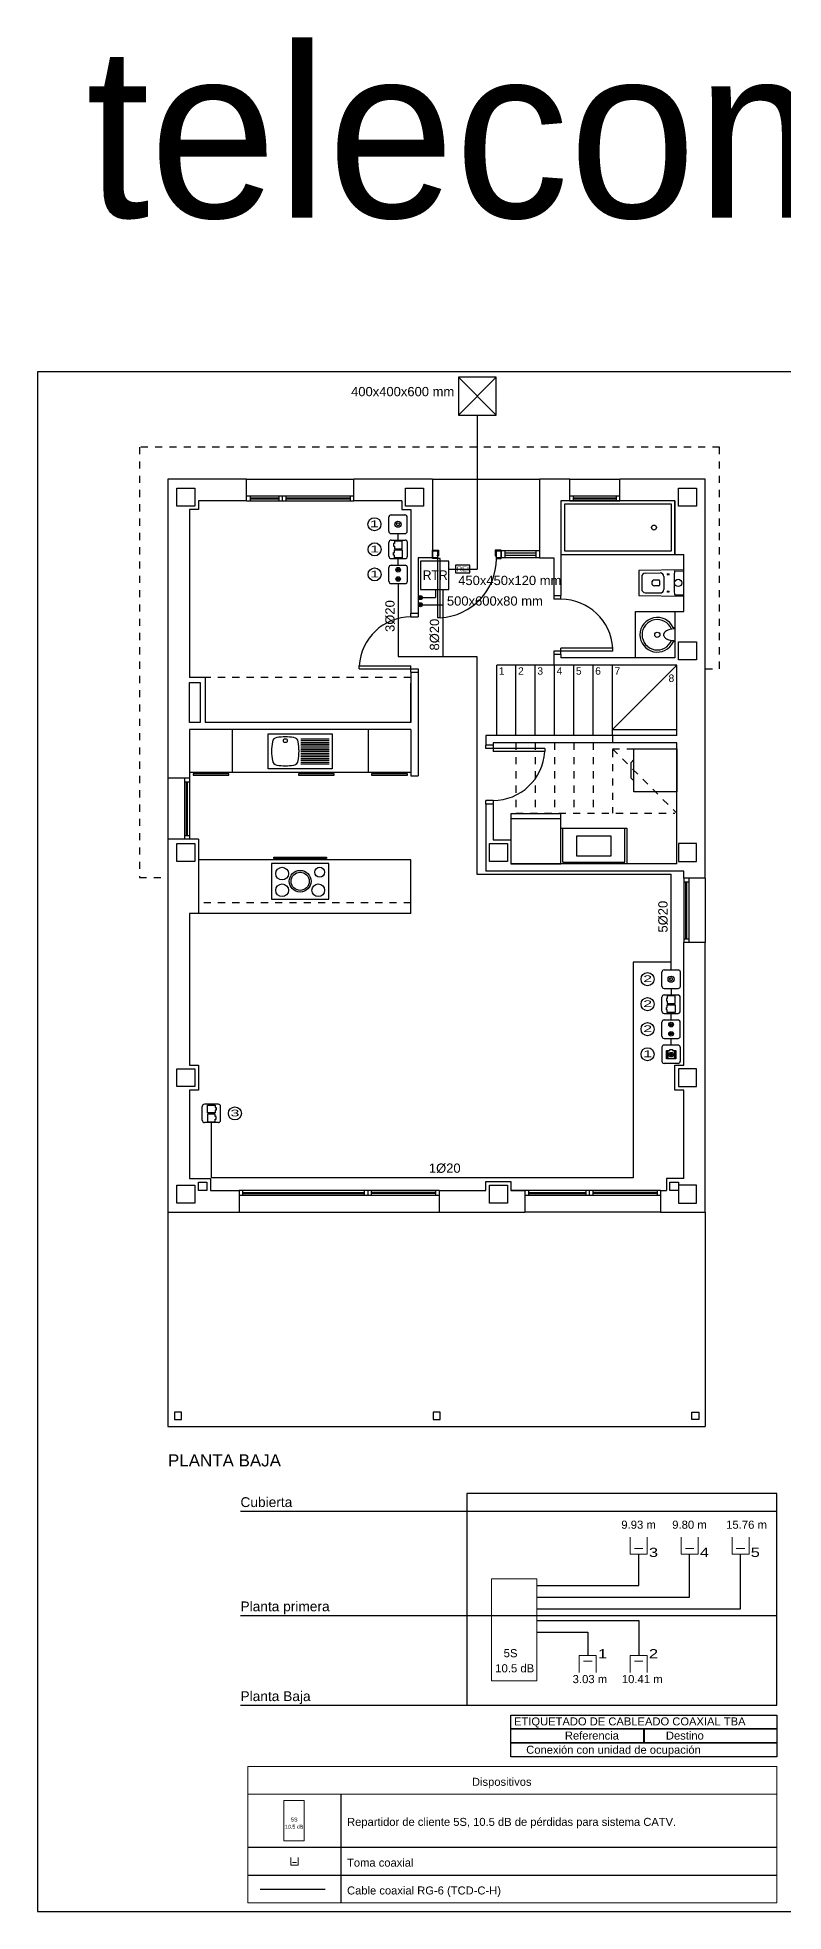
# Model space of a CAD drawing. Header units: millimetres. Extents: x 441156 to 441876, y 4514765 to 4515211.
# Drawn here: x 441432.47 to 441442.91, y 4514917.17 to 4514943.38 of the extents above; entities that cross this region are included whole.
import ezdxf
from ezdxf.enums import TextEntityAlignment as Align

# ---------------------------------------------------------------- set-up
doc = ezdxf.new("R2010")
doc.units = ezdxf.units.MM
doc.linetypes.add('CONTINUA', pattern=[0])
doc.linetypes.add('RAYITAS', pattern=[0.375, 0.25, -0.125])
doc.layers.add('01_cartela', color=6, linetype='Continuous', plot=False)
for name, color, linetype in [('01_mono BAJA', 2, 'Continuous'), ('01_proyección', 4, 'RAYITAS'), ('01_solar térmico', 3, 'Continuous'), ('01_textos', 7, 'Continuous'), ('BORDE-A1', 4, 'Continuous'), ('CALEFAC_NOTAS', 7, 'Continuous'), ('VENTILACIÓN NOTAS', 7, 'Continuous')]:
    doc.layers.add(name, color=color, linetype=linetype)
doc.layers.add('FPL_PLANO_LEYENDA_ESQ_TBA_COAX_ESPANYA', color=7, linetype='Continuous', lineweight=0)
doc.layers.add('FPL_PLANO_TBA_COAX_ESPANYA', color=7, linetype='Continuous', lineweight=0)
doc.styles.add('Century Gothic_6', font='', dxfattribs={"height": 11})
doc.styles.add('CYPETXT_romans', font='arial.ttf', dxfattribs={"height": 0.2})
doc.styles.add('Estilo1', font='swissel.ttf')
doc.styles.add('NIEVES2', font='sanss___.ttf')
doc.styles.get('Century Gothic_6').set_extended_font_data('Century Gothic')

# ---------------------------------------------------------------- blocks, each defined once
blk = doc.blocks.new('A$C05441830')
at = {"layer": '01_mono BAJA', "color": 254, "linetype": 'CONTINUA'}
for p, q in [((0.4, 13.25), (0.4, 9.067)), ((1.5, 13.25), (0.4, 13.25)), ((1.5, 12.95), (1.5, 13.25)), ((1.5, 13.25), (3, 13.25)), ((4.1, 13.25), (3, 13.25)), ((3, 12.95), (3, 13.25)), ((4.1, 13.25), (4.1, 12.15)), ((4.1, 13.25), (5.6, 13.25)), ((6.025, 13.25), (5.6, 13.25)), ((5.6, 13.25), (5.6, 12.15)), ((6.025, 12.95), (6.025, 13.25)), ((6.025, 13.25), (6.725, 13.25)), ((7.92, 13.25), (6.725, 13.25)), ((6.725, 12.95), (6.725, 13.25)), ((7.92, 7.67), (7.92, 13.25)), ((0.775, 12.875), (0.7, 12.875)), ((0.775, 12.95), (0.775, 12.875)), ((1.5, 12.95), (0.825, 12.95)), ((0.825, 12.95, 0), (0.825, 12.825, 0)), ((1.5, 13.02, 0), (3, 13.02, 0)), ((1.5, 12.95, 0), (3, 12.95, 0)), ((1.55, 13.02), (1.55, 12.95)), ((1.55, 12.992), (1.95, 12.992, 0)), ((1.55, 12.978), (1.95, 12.978, 0)), ((1.95, 13.02, 0), (1.95, 12.95, 0)), ((2, 13.02, 0), (2, 12.95, 0)), ((2.05, 13.02, 0), (2.05, 12.95, 0)), ((2.05, 12.992, 0), (2.95, 12.992, 0)), ((2.05, 12.978, 0), (2.95, 12.978, 0)), ((2.95, 13.02, 0), (2.95, 12.95, 0)), ((3.675, 12.95), (3, 12.95, 0)), ((3.675, 12.95, 0), (3.675, 12.825, 0)), ((5.9, 12.95), (5.9, 11.622)), ((6.025, 12.95), (5.9, 12.95)), ((6.025, 13.02), (6.725, 13.02)), ((6.025, 12.95), (6.725, 12.95)), ((6.075, 12.95), (6.075, 13.02)), ((6.075, 12.992), (6.675, 12.992)), ((6.075, 12.978), (6.675, 12.978)), ((6.675, 12.95), (6.675, 13.02)), ((7.495, 12.95), (6.725, 12.95)), ((7.495, 12.95, 0), (7.495, 12.2, 0)), ((0.7, 12.825), (0.7, 10.475)), ((0.825, 12.825, 0), (0.7, 12.825, 0)), ((3.675, 12.825, 0), (3.8, 12.825, 0)), ((3.8, 12.825), (3.8, 11.375)), ((3.9, 12.15), (3.9, 11.375)), ((4.1, 12.15), (3.9, 12.15)), ((4.11, 12.15), (4.17, 12.15)), ((4.17, 12.18), (4.17, 12.15)), ((4.185, 12.25), (4.185, 12.19)), ((4.98, 12.25), (4.98, 12.19)), ((4.995, 12.18), (4.995, 12.15)), ((5.065, 12.25), (5.065, 12.15)), ((5.6, 12.25), (5.065, 12.25)), ((5.6, 12.15), (5.065, 12.15)), ((5.115, 12.25), (5.115, 12.15)), ((5.55, 12.217), (5.115, 12.217)), ((5.55, 12.183), (5.115, 12.183)), ((5.55, 12.25), (5.55, 12.15)), ((5.6, 12.15), (5.8, 12.15)), ((5.8, 12.15), (5.8, 11.622)), ((7.495, 12.2), (7.62, 12.2)), ((7.62, 11.4), (7.62, 12.2)), ((7.03, 11.886), (7.03, 11.713)), ((7.08, 11.936), (7.29, 11.939)), ((7.27, 11.84), (7.21, 11.84)), ((7.28, 11.83), (7.28, 11.77)), ((7.34, 11.889), (7.34, 11.71)), ((7.493, 11.966), (7.62, 11.968)), ((5.8, 11.622), (5.8, 11.572)), ((5.8, 11.622), (5.9, 11.622)), ((5.9, 11.572), (5.8, 11.572)), ((5.9, 11.572), (5.9, 11.622)), ((7.08, 11.663), (7.29, 11.66)), ((7.27, 11.76), (7.21, 11.76)), ((7.493, 11.634), (7.62, 11.632)), ((3.8, 11.325), (3.8, 11.375)), ((3.8, 11.375), (3.9, 11.375)), ((3.8, 11.325), (3.9, 11.325)), ((3.9, 11.375), (3.9, 11.325)), ((6.945, 11.401, 0), (7.495, 11.401, 0)), ((6.945, 10.75), (6.945, 11.401)), ((7.495, 11.4, 0), (7.495, 10.75, 0)), ((7.495, 11.4), (7.62, 11.4)), ((7.339, 11.06, 0), (7.338, 11.09, 0)), ((7.493, 11.171, 0), (7.478, 11.171, 0)), ((7.495, 11.169, 0), (7.495, 10.981, 0)), ((6.624, 10.847), (5.8, 10.847)), ((5.8, 10.847), (5.8, 10.797)), ((5.8, 10.797), (5.8, 10.65)), ((5.9, 10.797), (5.8, 10.797)), ((5.9, 10.797), (5.9, 10.888)), ((6.624, 10.888), (5.9, 10.888)), ((5.9, 10.797), (5.9, 10.75)), ((7.495, 10.75), (5.9, 10.75)), ((6.624, 10.847), (6.624, 10.888)), ((7.493, 10.978, 0), (7.478, 10.979, 0)), ((3.077, 10.6), (3.077, 10.642)), ((3.077, 10.642), (3.8, 10.642)), ((3.077, 10.6), (3.9, 10.6)), ((3.8, 10.55), (3.8, 10.642)), ((3.8, 10.55), (3.8, 9.85)), ((3.8, 10.55), (3.9, 10.55)), ((3.9, 10.6), (3.9, 10.55)), ((3.9, 10.55), (3.9, 9.1)), ((5, 9.665), (5, 10.65)), ((5.2, 10.65), (5, 10.65)), ((5.8, 10.65), (5.075, 10.65)), ((5.27, 9.665), (5.27, 10.65)), ((5.54, 9.665), (5.54, 10.65)), ((7.52, 10.65), (5.8, 10.65)), ((5.81, 9.665), (5.81, 10.65)), ((6.08, 9.665), (6.08, 10.65)), ((6.35, 9.665), (6.35, 10.65)), ((6.62, 9.665), (6.62, 10.65)), ((6.62, 9.75), (7.52, 10.65)), ((7.52, 9.665), (7.52, 10.65)), ((0.92, 10.475), (0.7, 10.475)), ((0.92, 10.475), (0.92, 9.85)), ((3.8, 9.85), (3.8, 10.4)), ((3.8, 9.75), (0.7, 9.75)), ((0.7, 9.75), (0.7, 9.067)), ((3.8, 9.85), (0.92, 9.85)), ((3.8, 9.85), (0.92, 9.85)), ((1.3, 9.75), (1.3, 9.15)), ((3.2, 9.75), (3.2, 9.15)), ((3.8, 9.75), (3.8, 9.1)), ((6.62, 9.75), (7.52, 9.75)), ((1.8, 9.2), (1.8, 9.69)), ((1.8, 9.69), (2.7, 9.69)), ((2.259, 9.62), (2.655, 9.62)), ((2.259, 9.595), (2.655, 9.595)), ((2.259, 9.57), (2.655, 9.57)), ((2.259, 9.545), (2.655, 9.545)), ((2.259, 9.52), (2.655, 9.52)), ((2.259, 9.495), (2.655, 9.495)), ((2.259, 9.47), (2.655, 9.47)), ((2.259, 9.445), (2.655, 9.445)), ((2.7, 9.69), (2.7, 9.2)), ((7.52, 9.665), (4.85, 9.665)), ((4.85, 9.665), (4.85, 9.532)), ((4.85, 9.482), (4.85, 9.532)), ((4.95, 9.532), (4.85, 9.532)), ((5.674, 9.482), (4.85, 9.482)), ((7.52, 9.565), (4.95, 9.565)), ((4.95, 9.565), (4.95, 9.532)), ((4.95, 9.532), (4.95, 9.441)), ((5.674, 9.441), (4.95, 9.441)), ((5.674, 9.482), (5.674, 9.441)), ((7.52, 7.87), (7.52, 9.565)), ((2.7, 9.2), (1.8, 9.2)), ((2.259, 9.42), (2.655, 9.42)), ((2.259, 9.395), (2.655, 9.395)), ((2.259, 9.37), (2.655, 9.37)), ((2.259, 9.345), (2.655, 9.345)), ((2.259, 9.32), (2.655, 9.32)), ((2.259, 9.295), (2.655, 9.295)), ((2.259, 9.27), (2.655, 9.27)), ((0.7, 9.067, 0), (0.4, 9.067, 0)), ((0.4, 9.067), (0.4, 8.217)), ((0.63, 9.067), (0.63, 8.217)), ((0.63, 9.017), (0.7, 9.017)), ((0.658, 8.267), (0.658, 9.017)), ((0.672, 8.267), (0.672, 9.017)), ((3.8, 9.15), (0.7, 9.15)), ((0.7, 9.067), (0.7, 8.217)), ((3.8, 9.1), (3.9, 9.1)), ((4.85, 8.707), (4.85, 8.757)), ((4.95, 8.757), (4.85, 8.757)), ((4.85, 8.707), (4.85, 7.77)), ((4.95, 8.707), (4.85, 8.707)), ((4.95, 8.757), (4.95, 8.707)), ((4.95, 8.707), (4.95, 8.205)), ((5.9, 8.5), (5.2, 8.5)), ((0.4, 8.217), (0.4, 3)), ((0.825, 8.217, 0), (0.4, 8.217, 0)), ((0.63, 8.267), (0.7, 8.267)), ((0.825, 8.217, 0), (0.825, 7.175, 0)), ((4.95, 8.205), (5.2, 8.205)), ((5.2, 8.205), (5.2, 7.87)), ((5.925, 7.895), (5.925, 8.37)), ((6.795, 7.895), (6.795, 8.37)), ((3.8, 7.925), (0.825, 7.925)), ((3.8, 7.175), (3.8, 7.925)), ((7.52, 7.87), (5.2, 7.87)), ((5.925, 7.895), (6.795, 7.895)), ((7.62, 7.77), (4.85, 7.77)), ((7.62, 7.67), (7.62, 7.77)), ((7.92, 7.67, 0), (7.62, 7.67, 0)), ((7.62, 7.67, 0), (7.62, 6.77, 0)), ((7.62, 7.62, 0), (7.69, 7.62, 0)), ((7.648, 6.82, 0), (7.648, 7.62, 0)), ((7.662, 6.82, 0), (7.662, 7.62, 0)), ((7.69, 7.67, 0), (7.69, 6.77, 0)), ((7.92, 7.67, 0), (7.92, 6.77, 0)), ((0.7, 7.175), (0.7, 5.055)), ((0.825, 7.175), (0.7, 7.175)), ((3.8, 7.175), (0.825, 7.175)), ((7.62, 6.82, 0), (7.69, 6.82, 0)), ((7.62, 5.055), (7.62, 6.77, 0)), ((7.92, 6.77, 0), (7.62, 6.77, 0)), ((7.92, 3), (7.92, 6.77)), ((7.495, 4.705, 0), (7.495, 5.055, 0)), ((7.495, 5.055, 0), (7.62, 5.055, 0)), ((0.7, 4.705), (0.7, 3.47)), ((7.62, 4.705, 0), (7.495, 4.705, 0)), ((7.62, 3.47), (7.62, 4.705)), ((0.7, 3.47), (0.995, 3.47)), ((0.995, 3.47), (0.995, 3.3)), ((7.62, 3.47), (7.375, 3.47)), ((7.375, 3.47), (7.375, 3.3, 0)), ((0.995, 3.3), (1.395, 3.3)), ((1.395, 3.3), (1.395, 3)), ((4.195, 3.3, 0), (1.395, 3.3)), ((4.195, 3.23, 0), (1.395, 3.23)), ((1.445, 3.3), (1.445, 3.23)), ((1.445, 3.272, 0), (3.145, 3.272, 0)), ((1.445, 3.258, 0), (3.145, 3.258, 0)), ((3.145, 3.3, 0), (3.145, 3.23, 0)), ((3.195, 3.3, 0), (3.195, 3.23, 0)), ((3.245, 3.3, 0), (3.245, 3.23, 0)), ((4.145, 3.272, 0), (3.245, 3.272, 0)), ((4.145, 3.258, 0), (3.245, 3.258, 0)), ((4.145, 3.3, 0), (4.145, 3.23, 0)), ((4.195, 3.3, 0), (4.85, 3.3, 0)), ((4.195, 3.3, 0), (4.195, 3, 0)), ((5.2, 3.3), (5.395, 3.3)), ((5.395, 3.3, 0), (5.2, 3.3, 0)), ((7.295, 3.3, 0), (5.395, 3.3, 0)), ((5.395, 3.3, 0), (5.395, 3, 0)), ((7.295, 3.23, 0), (5.395, 3.23, 0)), ((5.445, 3.3, 0), (5.445, 3.23, 0)), ((5.445, 3.272, 0), (6.246, 3.272, 0)), ((5.445, 3.258, 0), (6.246, 3.258, 0)), ((6.246, 3.3, 0), (6.246, 3.23, 0)), ((6.295, 3.3, 0), (6.295, 3.23, 0)), ((6.345, 3.3, 0), (6.345, 3.23, 0)), ((7.245, 3.272, 0), (6.345, 3.272, 0)), ((7.245, 3.258, 0), (6.345, 3.258, 0)), ((7.245, 3.3, 0), (7.245, 3.23, 0)), ((7.295, 3.3), (7.375, 3.3)), ((7.295, 3.3, 0), (7.295, 3, 0)), ((0.4, 3), (1.395, 3)), ((0.4, 3), (0.4, 0)), ((1.395, 3), (4.195, 3, 0)), ((4.195, 3, 0), (5.395, 3, 0)), ((7.295, 3, 0), (5.395, 3, 0)), ((7.295, 3), (7.92, 3)), ((7.92, 3), (7.92, 0)), ((0.4, 0, 0), (7.92, 0))]:
    blk.add_line(p, q, dxfattribs=at)
for points in [[(0.775, 12.875), (0.525, 12.875), (0.525, 13.125), (0.775, 13.125), (0.775, 12.875)], [(3.975, 12.875), (3.725, 12.875), (3.725, 13.125), (3.975, 13.125), (3.975, 12.875)], [(7.545, 13.125), (7.795, 13.125), (7.795, 12.875), (7.545, 12.875), (7.545, 13.125)], [(7.495, 12.2), (7.495, 12.95), (5.9, 12.95), (5.9, 12.2)], [(7.445, 12.25), (7.445, 12.9), (5.95, 12.9), (5.95, 12.25)], [(4.185, 12.26), (4.185, 12.25), (4.1, 12.25), (4.1, 12.26)], [(4.17, 12.15), (4.1, 12.15), (4.1, 12.25), (4.17, 12.25)], [(4.17, 12.15), (4.17, 12.14), (4.1, 12.14), (4.1, 12.15)], [(4.185, 12.19), (4.185, 12.18), (4.17, 12.18), (4.17, 12.19)], [(4.17, 12.14), (4.17, 11.315), (4.21, 11.315), (4.21, 12.14)], [(4.98, 12.26), (4.98, 12.25), (5.065, 12.25), (5.065, 12.26)], [(4.98, 12.19), (4.98, 12.18), (4.995, 12.18), (4.995, 12.19)], [(4.995, 12.15), (4.995, 12.14), (5.065, 12.14), (5.065, 12.15)], [(7.545, 10.975), (7.795, 10.975), (7.795, 10.725), (7.545, 10.725), (7.545, 10.975)], [(0.7, 10.405), (0.85, 10.405), (0.85, 9.85), (0.7, 9.85)], [(2.225, 9.13), (2.225, 9.11), (2.725, 9.11), (2.725, 9.13)], [(3.25, 9.13), (3.25, 9.11), (3.75, 9.11), (3.75, 9.13)], [(5.2, 8.57), (5.2, 7.87), (5.9, 7.87), (5.9, 8.57)], [(0.775, 7.905), (0.525, 7.905), (0.525, 8.155), (0.775, 8.155), (0.775, 7.905)], [(5.15, 7.905), (4.9, 7.905), (4.9, 8.155), (5.15, 8.155), (5.15, 7.905)], [(5.9, 8.37), (6.82, 8.37), (6.82, 7.87), (5.9, 7.87)], [(7.545, 7.905), (7.795, 7.905), (7.795, 8.155), (7.545, 8.155), (7.545, 7.905)], [(1.85, 7.377), (2.65, 7.377), (2.65, 7.877), (1.85, 7.877)], [(2.618, 7.945), (1.883, 7.945), (1.883, 7.965), (2.618, 7.965)], [(0.775, 4.755), (0.525, 4.755), (0.525, 5.005), (0.775, 5.005), (0.775, 4.755)], [(7.545, 4.755), (7.795, 4.755), (7.795, 5.005), (7.545, 5.005), (7.545, 4.755)], [(0.825, 3.42), (0.945, 3.42), (0.945, 3.3), (0.825, 3.3)], [(7.425, 3.42), (7.545, 3.42), (7.545, 3.3), (7.425, 3.3)], [(0.775, 3.125), (0.525, 3.125), (0.525, 3.375), (0.775, 3.375), (0.775, 3.125)], [(5.15, 3.125), (4.9, 3.125), (4.9, 3.375), (5.15, 3.375), (5.15, 3.125)], [(7.545, 3.125), (7.795, 3.125), (7.795, 3.375), (7.545, 3.375), (7.545, 3.125)], [(7.73, 0.2), (7.83, 0.2), (7.83, 0.1), (7.73, 0.1)]]:
    blk.add_lwpolyline(points, close=True, dxfattribs=at)
for points in [[(4.995, 12.25), (4.995, 12.15)], [(5.065, 12.15), (5.065, 12.25)], [(4.85, 3.3), (4.85, 3.425), (5.2, 3.425), (5.2, 3.3)]]:
    blk.add_lwpolyline(points, dxfattribs=at)
at = {"layer": '01_mono BAJA', "color": 254, "linetype": 'CONTINUA', "flags": 128}
blk.add_lwpolyline([(7.62, 11.981, 0.414214), (7.616, 11.985), (7.615, 11.985), (6.995, 11.975, 0.436396), (6.99, 11.971), (6.99, 11.629, 0.436396), (6.995, 11.625), (7.615, 11.615), (7.616, 11.615, 0.414214), (7.62, 11.619)], format="xyb", close=True, dxfattribs=at)
at = {"layer": '01_mono BAJA', "color": 254, "linetype": 'CONTINUA', "elevation": 0}
for points in [[(6.92, 9.48), (7.52, 9.48), (7.52, 8.88), (6.92, 8.88)], [(0.753, 9.13), (0.753, 9.11), (1.253, 9.11), (1.253, 9.13)], [(6.124, 8.263), (6.596, 8.263), (6.596, 7.977), (6.124, 7.977)], [(0.59, 0.2), (0.49, 0.2), (0.49, 0.1), (0.59, 0.1)], [(4.21, 0.2), (4.11, 0.2), (4.11, 0.1), (4.21, 0.1)]]:
    blk.add_lwpolyline(points, close=True, dxfattribs=at)
for points in [[(6.92, 9.03), (6.88, 9.07), (6.88, 9.29), (6.92, 9.33)], [(0.7, 5.055), (0.825, 5.055), (0.825, 4.705), (0.7, 4.705)]]:
    blk.add_lwpolyline(points, dxfattribs=at)
at = {"layer": '01_mono BAJA', "color": 254, "linetype": 'CONTINUA'}
for centre, radius in [((7.202, 12.575), 0.035), ((7.4, 11.92), 0.01), ((7.54, 11.8), 0.051), ((7.4, 11.68), 0.01), ((7.248, 11.075, 0), 0.036), ((2.042, 9.594), 0.0275), ((1.998, 7.734), 0.089), ((2.25, 7.627), 0.152), ((2.25, 7.627), 0.127), ((2.523, 7.754), 0.0693), ((1.998, 7.501), 0.089), ((2.503, 7.501), 0.089)]:
    blk.add_circle(centre, radius, dxfattribs=at)
for centre, radius, start, end in [((4.169, 12.14), 0.827, 272.8856, 359.9505), ((7.08, 11.886), 0.05, 90.924, 180), ((7.21, 11.8), 0.04, 90, 270), ((7.27, 11.83), 0.01, 0, 90), ((7.29, 11.889), 0.05, 0, 90.924), ((10.465, 11.8), 2.982, 176.9359, 183.0641), ((7.494, 11.959), 0.007, 90.924, 176.9359), ((5.9, 10.847), 0.725, 3.2758, 90), ((7.08, 11.713), 0.05, 180, 269.076), ((7.27, 11.77), 0.01, 270, 0), ((7.29, 11.71), 0.05, 269.076, 0), ((7.494, 11.641), 0.007, 183.0641, 269.076), ((3.8, 10.6), 0.725, 90, 176.7242), ((7.248, 11.075, 0), 0.243, 24.8749, 335.1251), ((7.248, 11.075, 0), 0.213, 22.0656, 338.0564), ((7.386, 11.075, 0), 0.0498, 135.6956, 162.5904), ((7.386, 11.075, 0), 0.0498, 197.9532, 224.3044), ((7.453, 11.009, 0), 0.143, 106.8165, 135.6956), ((7.453, 11.14, 0), 0.143, 224.3044, 253.1835), ((7.492, 10.879, 0), 0.279, 89.383, 106.8165), ((7.479, 11.183, 0), 0.0128, 210.5291, 266.214), ((7.493, 11.169, 0), 0.0027, 0, 83.3159), ((7.492, 11.271, 0), 0.279, 253.1835, 270.617), ((7.479, 10.966, 0), 0.0128, 93.786, 149.4709), ((7.493, 10.981, 0), 0.0027, 276.6841, 0), ((2.6, 9.445), 0.75, 169.8852, 190.1148), ((1.936, 9.564), 0.075, 99.0787, 169.8852), ((2.042, 8.897), 0.75, 80.9213, 99.0787), ((2.149, 9.564), 0.075, 10.1148, 80.9213), ((1.484, 9.445), 0.75, 349.8852, 10.1148), ((4.95, 9.482), 0.725, 270, 356.7242), ((1.936, 9.327), 0.075, 190.1148, 260.9213), ((2.042, 9.993), 0.75, 260.9213, 279.0787), ((2.149, 9.327), 0.075, 279.0787, 349.8852)]:
    blk.add_arc(centre, radius, start, end, dxfattribs=at)
at = {"layer": '01_proyección', "color": 120, "ltscale": 0.25}
for p, q in [((3.8, 10.475), (0.92, 10.475)), ((5.27, 9.565), (5.27, 8.58)), ((5.54, 9.565), (5.54, 8.58)), ((5.81, 9.565), (5.81, 8.58)), ((6.08, 9.565), (6.08, 8.58)), ((6.35, 9.565), (6.35, 8.58)), ((6.62, 9.665), (6.62, 8.58)), ((6.62, 9.48), (7.52, 9.48)), ((6.62, 9.48), (7.52, 8.58)), ((5.27, 8.58), (7.495, 8.58)), ((3.8, 7.325), (0.825, 7.325))]:
    blk.add_line(p, q, dxfattribs=at)
at = {"layer": '01_proyección', "color": 120, "ltscale": 0.25, "elevation": 0}
blk.add_lwpolyline([(7.92, 10.6), (8.12, 10.6), (8.12, 13.7), (0, 13.7), (0, 7.68), (0.4, 7.68)], dxfattribs=at)
at = {"layer": '01_mono BAJA', "color": 254, "linetype": 'CONTINUA', "style": 'NIEVES2'}
for s, p in [('1', (5.069, 10.517)), ('2', (5.339, 10.517)), ('3', (5.609, 10.517)), ('4', (5.879, 10.517)), ('5', (6.149, 10.517)), ('6', (6.419, 10.517)), ('7', (6.689, 10.517)), ('8', (7.445, 10.416))]:
    blk.add_text(s, height=0.103, dxfattribs=at).set_placement(p, align=Align.CENTER)

msp = doc.modelspace()

# ---------------------------------------------------------------- hatches: boundary and pattern name
at = {"layer": '01_solar térmico'}
h = msp.add_hatch(color=202, dxfattribs=at)
edge = h.paths.add_edge_path()
edge.add_arc((441437.52030492, 4514935.93701523), 0.01612299, 0, 360)
h = msp.add_hatch(color=202, dxfattribs=at)
edge = h.paths.add_edge_path()
edge.add_arc((441437.52030492, 4514935.8080313), 0.01612299, 0, 360)
h = msp.add_hatch(color=202, dxfattribs=at)
edge = h.paths.add_edge_path()
edge.add_arc((441437.83148155, 4514935.54782164), 0.02852111, 180, 540)
h = msp.add_hatch(color=202, dxfattribs=at)
edge = h.paths.add_edge_path()
edge.add_arc((441437.83148155, 4514935.44782164), 0.02852111, -180, 180, ccw=False)
h = msp.add_hatch(color=202, dxfattribs=at)
edge = h.paths.add_edge_path()
edge.add_arc((441441.34030491, 4514929.57517168), 0.01612299, 0, 360)
h = msp.add_hatch(color=202, dxfattribs=at)
edge = h.paths.add_edge_path()
edge.add_arc((441441.34030491, 4514929.44618775), 0.01612299, 0, 360)
for points in [[(441441.29516053, 4514929.10241832), (441441.28226214, 4514929.10241832), (441441.28226214, 4514929.20560547), (441441.29516053, 4514929.20560547)], [(441441.39834768, 4514929.10241832), (441441.38544928, 4514929.10241832), (441441.38544928, 4514929.20560547), (441441.39834768, 4514929.20560547)]]:
    msp.add_hatch(color=202, dxfattribs=at).paths.add_polyline_path(points)
h = msp.add_hatch(color=202, dxfattribs=at)
edge = h.paths.add_edge_path()
edge.add_arc((441441.34030491, 4514929.15401189), 0.01934759, 0, 360)

# ---------------------------------------------------------------- linework, layer by layer
at = {"layer": '01_cartela', "color": 3}
msp.add_lwpolyline([(441432.47255193, 4514938.70368948), (441432.47255193, 4514917.16866547), (441463.11053999, 4514917.16866547), (441463.11053999, 4514938.70368948)], close=True, dxfattribs=at)
at = {"layer": '01_solar térmico', "color": 202}
for p, q in [((441438.36262961, 4514938.62906191, 0.0000052), (441438.89179445, 4514938.09989706, 0.0000052)), ((441438.89179445, 4514938.62906191, 0.0000052), (441438.36262961, 4514938.09989706, 0.0000052)), ((441437.38795956, 4514936.47647658, 0.5000052), (441437.38795956, 4514936.67147658, 0.5000052)), ((441437.42045956, 4514936.70397658, 0.5000052), (441437.61545956, 4514936.70397658, 0.5000052)), ((441437.64795956, 4514936.47647658, 0.5000052), (441437.64795956, 4514936.67147658, 0.5000052)), ((441437.39132099, 4514936.12600394, 0.0000052), (441437.391321, 4514936.31947984, 0.0000052)), ((441437.42045956, 4514936.44397658, 0.5000052), (441437.61545956, 4514936.44397658, 0.5000052)), ((441437.42356698, 4514936.35172582, 0.0000052), (441437.61704288, 4514936.35172582, 0.0000052)), ((441437.51795956, 4514936.44397658, 0.5000052), (441437.51795956, 4514936.35172582, 0.0000052)), ((441437.64928885, 4514936.12600394, 0.0000052), (441437.64928886, 4514936.31947983, 0.0000052)), ((441437.42356697, 4514936.09375796, 0.0000052), (441437.61704287, 4514936.09375796, 0.0000052)), ((441437.39132099, 4514935.77578532, 0.0000052), (441437.39132099, 4514935.96926122, 0.0000052)), ((441437.42356697, 4514936.0015072, 0.0000052), (441437.61704287, 4514936.0015072, 0.0000052)), ((441437.64928885, 4514935.77578531, 0.0000052), (441437.64928885, 4514935.96926121, 0.0000052)), ((441437.42356697, 4514935.74353934, 0.0000052), (441437.61704286, 4514935.74353933, 0.0000052)), ((441437.52030492, 4514935.74353934, 0.0000052), (441437.52030492, 4514934.72480725, 0.0000052)), ((441438.0432946, 4514935.65947115, 0.0000052), (441438.0432946, 4514935.54782164, 0.0000052)), ((441438.1432946, 4514935.65947115, 0.0000052), (441438.1432946, 4514934.72480725, 0.0000052)), ((441437.52030492, 4514934.72480725, 0.0000052), (441438.62028886, 4514934.72480725, 0.0000052)), ((441441.21030492, 4514930.11259927, 0.48898222), (441441.21030492, 4514930.30759927, 0.48898222)), ((441441.24280492, 4514930.34009927, 0.48898222), (441441.43780492, 4514930.34009927, 0.48898222)), ((441441.47030492, 4514930.11259927, 0.48898222), (441441.47030492, 4514930.30759927, 0.48898222)), ((441441.24280492, 4514930.08009927, 0.48898222), (441441.43780492, 4514930.08009927, 0.48898222)), ((441441.34030492, 4514930.08009927, 0.48898222), (441441.34030492, 4514929.98784851, -0.01101778)), ((441441.21132099, 4514929.76416039, 0.0000052), (441441.21132099, 4514929.95763628, 0.0000052)), ((441441.24356697, 4514929.98988227, 0.0000052), (441441.43704287, 4514929.98988226, 0.0000052)), ((441441.46928885, 4514929.76416038, 0.0000052), (441441.46928885, 4514929.95763628, 0.0000052)), ((441441.21132098, 4514929.41394177, 0.0000052), (441441.21132098, 4514929.60741766, 0.0000052)), ((441441.24356697, 4514929.73191441, 0.0000052), (441441.43704286, 4514929.7319144, 0.0000052)), ((441441.24356697, 4514929.63966365, 0.0000052), (441441.43704286, 4514929.63966364, 0.0000052)), ((441441.46928884, 4514929.41394176, 0.0000052), (441441.46928884, 4514929.60741766, 0.0000052)), ((441441.21132098, 4514929.25719904, 0.0000052), (441441.21132098, 4514929.06372314, 0.0000052)), ((441441.24356696, 4514929.38169578, 0.0000052), (441441.43704286, 4514929.38169578, 0.0000052)), ((441441.43704286, 4514929.28944502, 0.0000052), (441441.24356696, 4514929.28944502, 0.0000052)), ((441441.46928884, 4514929.25719904, 0.0000052), (441441.46928884, 4514929.06372314, 0.0000052)), ((441441.43704286, 4514929.03147716, 0.0000052), (441441.24356696, 4514929.03147716, 0.0000052)), ((441435.00400566, 4514928.46154732, 0.0000052), (441434.81052976, 4514928.46154732, 0.0000052)), ((441434.77828378, 4514928.23582544, 0.0000052), (441434.77828378, 4514928.42930134, 0.0000052)), ((441435.00400566, 4514928.20357946, 0.0000052), (441434.81052977, 4514928.20357946, 0.0000052)), ((441435.03625165, 4514928.23582545, 0.0000052), (441435.03625164, 4514928.42930134, 0.0000052))]:
    msp.add_line(p, q, dxfattribs=at)
for points in [[(441438.36262961, 4514938.62906191), (441438.36262961, 4514938.09989706), (441438.89179445, 4514938.09989706), (441438.89179445, 4514938.62906191), (441438.36262961, 4514938.62906191)], [(441437.8338066, 4514936.05634478), (441437.8338066, 4514935.65947115), (441438.23068023, 4514935.65947115), (441438.23068023, 4514936.05634478), (441437.8338066, 4514936.05634478)], [(441438.32461224, 4514935.99981228), (441438.32461224, 4514935.89513803), (441438.52304906, 4514935.89513803), (441438.52304906, 4514935.99981228), (441438.32461224, 4514935.99981228)], [(441441.40479687, 4514929.09596913), (441441.27581294, 4514929.09596913), (441441.27581294, 4514929.21205466), (441441.32095732, 4514929.21205466), (441441.32095732, 4514929.22495306), (441441.3596525, 4514929.22495306), (441441.3596525, 4514929.21205466), (441441.40479687, 4514929.21205466), (441441.40479687, 4514929.09596913)], [(441441.29516053, 4514929.10241832), (441441.28226214, 4514929.10241832), (441441.28226214, 4514929.20560547), (441441.29516053, 4514929.20560547)], [(441441.39834768, 4514929.10241832), (441441.38544928, 4514929.10241832), (441441.38544928, 4514929.20560547), (441441.39834768, 4514929.20560547)]]:
    msp.add_lwpolyline(points, close=True, dxfattribs=at)
at = {"layer": '01_solar térmico', "color": 202, "elevation": 0.0000052}
for points in [[(441438.62721203, 4514938.09989706), (441438.62721203, 4514935.94747515)], [(441437.52030492, 4514936.0015072), (441437.52030492, 4514936.09375796)], [(441438.23068023, 4514935.94747515), (441438.62721203, 4514935.94747515)], [(441437.83148155, 4514935.54782164), (441438.0432946, 4514935.54782164)], [(441437.83148155, 4514935.44782164), (441438.1432946, 4514935.44782164)], [(441438.62028886, 4514934.72480725), (441438.62028886, 4514931.67863062), (441441.34030493, 4514931.67863062)], [(441441.34030493, 4514930.34010088), (441441.34030493, 4514931.67863062)], [(441441.34030493, 4514930.44992347), (441440.80973365, 4514930.44992347), (441440.80973365, 4514927.43163061)], [(441441.34030491, 4514929.63966364), (441441.34030492, 4514929.7319144)], [(441441.34030491, 4514929.28944502), (441441.34030491, 4514929.38169578)], [(441440.80973365, 4514927.43163061), (441434.90726772, 4514927.43163062), (441434.90726772, 4514928.20357946)]]:
    msp.add_lwpolyline(points, dxfattribs=at)
for points in [[(441437.4670018, 4514936.23126101), (441437.57515869, 4514936.231261), (441437.57515869, 4514936.3394179), (441437.4670018, 4514936.3394179), (441437.4670018, 4514936.3033656), (441437.45348219, 4514936.3033656), (441437.45348219, 4514936.2673133), (441437.4670018, 4514936.2673133)], [(441437.4670018, 4514936.21422277), (441437.57515869, 4514936.21422277), (441437.57515869, 4514936.10606587), (441437.46700179, 4514936.10606588), (441437.4670018, 4514936.14211817), (441437.45348218, 4514936.14211817), (441437.45348218, 4514936.17817047), (441437.4670018, 4514936.17817047)], [(441441.28700179, 4514929.86941745), (441441.39515869, 4514929.86941745), (441441.39515869, 4514929.97757435), (441441.28700179, 4514929.97757435), (441441.28700179, 4514929.94152205), (441441.27348218, 4514929.94152205), (441441.27348218, 4514929.90546975), (441441.28700179, 4514929.90546975)], [(441441.28700179, 4514929.85237922), (441441.39515868, 4514929.85237922), (441441.39515868, 4514929.74422232), (441441.28700179, 4514929.74422232), (441441.28700179, 4514929.78027462), (441441.27348218, 4514929.78027462), (441441.27348218, 4514929.81632692), (441441.28700179, 4514929.81632692)], [(441434.96057084, 4514928.34108251), (441434.85241394, 4514928.34108251), (441434.85241394, 4514928.4492394), (441434.96057084, 4514928.4492394), (441434.96057084, 4514928.41318711), (441434.97409045, 4514928.41318711), (441434.97409045, 4514928.37713481), (441434.96057084, 4514928.37713481)], [(441434.96057084, 4514928.32404428), (441434.85241395, 4514928.32404427), (441434.85241395, 4514928.21588738), (441434.96057084, 4514928.21588738), (441434.96057084, 4514928.25193968), (441434.97409045, 4514928.25193968), (441434.97409045, 4514928.28799198), (441434.96057084, 4514928.28799198)]]:
    msp.add_lwpolyline(points, close=True, dxfattribs=at)
at = {"layer": '01_solar térmico', "color": 202}
msp.add_lwpolyline([(441435.5869271, 4514917.48323542), (441436.49948085, 4514917.48323542)], dxfattribs=at)
for centre, radius in [((441437.51795956, 4514936.57397658, 0.5000052), 0.04333333), ((441437.51795956, 4514936.57397658, 0.5000052), 0.02166667), ((441437.52030492, 4514935.8080313, 0.0000052), 0.03224598), ((441437.52030492, 4514935.93701523, 0.0000052), 0.03224598), ((441437.52030492, 4514935.93701523, 0.0000052), 0.01612299), ((441437.52030492, 4514935.8080313, 0.0000052), 0.01612299), ((441437.83148155, 4514935.54782164, 0.0000052), 0.02852111), ((441437.83148155, 4514935.44782164, 0.0000052), 0.02852111), ((441441.34030492, 4514930.21009927, 0.48898222), 0.04333333), ((441441.34030492, 4514930.21009927, 0.48898222), 0.02166667), ((441441.34030491, 4514929.57517168, 0.0000052), 0.03224598), ((441441.34030491, 4514929.57517168, 0.0000052), 0.01612299), ((441441.34030491, 4514929.44618775, 0.0000052), 0.03224598), ((441441.34030491, 4514929.44618775, 0.0000052), 0.01612299), ((441441.34030491, 4514929.15401189, 0.0000052), 0.03224598), ((441441.34030491, 4514929.15401189, 0.0000052), 0.01934759)]:
    msp.add_circle(centre, radius, dxfattribs=at)
for centre, radius, start, end in [((441437.42045956, 4514936.67147658, 0.5000052), 0.0325, 90, 180), ((441437.61545956, 4514936.67147658, 0.5000052), 0.0325, 0, 90), ((441437.42045956, 4514936.47647658, 0.5000052), 0.0325, 180, 270), ((441437.42356698, 4514936.31947984, 0.0000052), 0.03224598, 89.999998933, 179.999998933), ((441437.61545956, 4514936.47647658, 0.5000052), 0.0325, 270, 0), ((441437.61704287, 4514936.31947983, 0.0000052), 0.03224598, 359.999998933, 89.999998933), ((441437.42356697, 4514936.12600394, 0.0000052), 0.03224598, 179.999998933, 269.999998933), ((441437.61704287, 4514936.12600394, 0.0000052), 0.03224598, 269.999998933, 359.999998933), ((441437.42356697, 4514935.96926122, 0.0000052), 0.03224598, 89.999998933, 179.999998933), ((441437.61704287, 4514935.96926121, 0.0000052), 0.03224598, 359.999998933, 89.999998933), ((441437.42356697, 4514935.77578532, 0.0000052), 0.03224598, 179.999998933, 269.999998933), ((441437.61704286, 4514935.77578532, 0.0000052), 0.03224598, 269.999998933, 359.999998933), ((441441.24280492, 4514930.30759927, 0.48898222), 0.0325, 90, 180), ((441441.43780492, 4514930.30759927, 0.48898222), 0.0325, 0, 90), ((441441.24280492, 4514930.11259927, 0.48898222), 0.0325, 180, 270), ((441441.43780492, 4514930.11259927, 0.48898222), 0.0325, 270, 0), ((441441.24356697, 4514929.95763628, 0.0000052), 0.03224598, 89.999998933, 179.999998933), ((441441.24356697, 4514929.76416039, 0.0000052), 0.03224598, 179.999998933, 269.999998933), ((441441.43704286, 4514929.76416038, 0.0000052), 0.03224598, 269.999998933, 359.999998933), ((441441.43704287, 4514929.95763628, 0.0000052), 0.03224598, 359.999998933, 89.999998933), ((441441.24356697, 4514929.60741766, 0.0000052), 0.03224598, 89.999998933, 179.999998933), ((441441.43704286, 4514929.60741766, 0.0000052), 0.03224598, 359.999998933, 89.999998933), ((441441.24356696, 4514929.41394177, 0.0000052), 0.03224598, 179.999998933, 269.999998933), ((441441.24356696, 4514929.25719904, 0.0000052), 0.03224598, 90, 180), ((441441.43704286, 4514929.41394176, 0.0000052), 0.03224598, 269.999998933, 359.999998933), ((441441.43704286, 4514929.25719904, 0.0000052), 0.03224598, 0, 90), ((441441.24356696, 4514929.06372314, 0.0000052), 0.03224598, 180, 270), ((441441.43704286, 4514929.06372314, 0.0000052), 0.03224598, 270, 0), ((441434.81052976, 4514928.42930134, 0.0000052), 0.03224598, 90.000001067, 180.000001067), ((441435.00400566, 4514928.42930134, 0.0000052), 0.03224598, 0.000001067, 90.000001067), ((441434.81052977, 4514928.23582544, 0.0000052), 0.03224598, 180.000001067, 270.000001067), ((441435.00400566, 4514928.23582545, 0.0000052), 0.03224598, 270.000001067, 0.000001067)]:
    msp.add_arc(centre, radius, start, end, dxfattribs=at)
at = {"layer": 'BORDE-A1', "ltscale": 0.01}
for points in [[(441439.46192246, 4514921.72740424), (441440.88692246, 4514921.72740424), (441440.88692246, 4514922.1674465)], [(441439.46192246, 4514921.5645471), (441441.59942246, 4514921.5645471), (441441.59942246, 4514922.1674465)], [(441439.46192246, 4514921.40168996), (441442.31192246, 4514921.40168996), (441442.31192246, 4514922.1674465)], [(441439.46192246, 4514921.23883281), (441440.88692246, 4514921.23883281), (441440.88692246, 4514920.75026138)], [(441439.46192246, 4514921.07597567), (441440.17442246, 4514921.07597567), (441440.17442246, 4514920.75026138)]]:
    msp.add_lwpolyline(points, dxfattribs=at)
at = {"layer": 'CALEFAC_NOTAS', "color": 7}
for p, q in [((441435.31358913, 4514922.76727663), (441442.81858913, 4514922.76727663)), ((441435.31358913, 4514921.30907556), (441442.81858913, 4514921.30907556)), ((441435.31358913, 4514920.05291526), (441442.81858913, 4514920.05291526))]:
    msp.add_line(p, q, dxfattribs=at)
msp.add_lwpolyline([(441438.48025579, 4514920.05291526), (441442.81858913, 4514920.05291526), (441442.81858913, 4514923.01722113), (441438.48025579, 4514923.01722113), (441438.48025579, 4514920.05291526)], close=True, dxfattribs=at)
at = {"layer": 'FPL_PLANO_LEYENDA_ESQ_TBA_COAX_ESPANYA', "lineweight": 9}
for p, q in [((441439.09865404, 4514919.91736026), (441442.81858913, 4514919.91736026)), ((441439.09865404, 4514919.91736026), (441439.09865404, 4514919.33311027)), ((441442.81858913, 4514919.91736026), (441442.81858913, 4514919.33311027)), ((441439.09865404, 4514919.33311027), (441442.81858913, 4514919.33311027)), ((441435.41808913, 4514919.19755527), (441442.81858913, 4514919.19755527)), ((441435.41808913, 4514919.19755527), (441435.41808913, 4514917.28805527)), ((441442.81858913, 4514919.19755527), (441442.81858913, 4514917.28805527)), ((441435.41808913, 4514918.80805527), (441442.81858913, 4514918.80805527)), ((441435.41808913, 4514917.28805527), (441442.81858913, 4514917.28805527))]:
    msp.add_line(p, q, dxfattribs=at)
at = {"layer": 'FPL_PLANO_LEYENDA_ESQ_TBA_COAX_ESPANYA'}
for p, q in [((441436.01658913, 4514917.81843825), (441436.01658913, 4514917.92455527)), ((441436.01658913, 4514917.81843825), (441436.12270615, 4514917.81843825)), ((441436.04311838, 4514917.85381059), (441436.09617689, 4514917.85381059)), ((441436.12270615, 4514917.81843825), (441436.12270615, 4514917.92455527))]:
    msp.add_line(p, q, dxfattribs=at)
at = {"layer": 'FPL_PLANO_LEYENDA_ESQ_TBA_COAX_ESPANYA', "color": 9, "true_color": 0xc0c0c0}
msp.add_lwpolyline([(441442.81858913, 4514919.19755527), (441435.41808913, 4514919.19755527)], dxfattribs=at)
at = {"layer": 'FPL_PLANO_LEYENDA_ESQ_TBA_COAX_ESPANYA', "color": 254, "true_color": 0xdad7d3}
for points in [[(441435.41808913, 4514919.19755527), (441442.81858913, 4514919.19755527), (441442.81858913, 4514918.80805527), (441435.41808913, 4514918.80805527)], [(441435.41808913, 4514917.67755527), (441442.81858913, 4514917.67755527), (441442.81858913, 4514917.67755527), (441435.41808913, 4514917.67755527)]]:
    msp.add_lwpolyline(points, close=True, dxfattribs=at)
at = {"layer": 'FPL_PLANO_LEYENDA_ESQ_TBA_COAX_ESPANYA'}
msp.add_lwpolyline([(441436.20456785, 4514918.72255527), (441435.92158913, 4514918.72255527), (441435.92158913, 4514918.15659782), (441436.20456785, 4514918.15659782), (441436.20456785, 4514918.72255527)], close=True, dxfattribs=at)
at = {"layer": 'FPL_PLANO_TBA_COAX_ESPANYA'}
for p, q in [((441440.76817246, 4514922.1674465), (441440.76817246, 4514922.4049465)), ((441440.76817246, 4514922.1674465), (441441.00567246, 4514922.1674465)), ((441440.82754746, 4514922.24661317), (441440.94629746, 4514922.24661317)), ((441441.00567246, 4514922.1674465), (441441.00567246, 4514922.4049465)), ((441441.48067246, 4514922.1674465), (441441.48067246, 4514922.4049465)), ((441441.48067246, 4514922.1674465), (441441.71817246, 4514922.1674465)), ((441441.54004746, 4514922.24661317), (441441.65879746, 4514922.24661317)), ((441441.71817246, 4514922.1674465), (441441.71817246, 4514922.4049465)), ((441442.19317246, 4514922.1674465), (441442.19317246, 4514922.4049465)), ((441442.19317246, 4514922.1674465), (441442.43067246, 4514922.1674465)), ((441442.25254746, 4514922.24661317), (441442.37129746, 4514922.24661317)), ((441442.43067246, 4514922.1674465), (441442.43067246, 4514922.4049465)), ((441440.05567246, 4514920.75026138), (441440.29317246, 4514920.75026138)), ((441440.05567246, 4514920.75026138), (441440.05567246, 4514920.51276139)), ((441440.11504746, 4514920.67109472), (441440.23379746, 4514920.67109472)), ((441440.29317246, 4514920.75026138), (441440.29317246, 4514920.51276139)), ((441440.76817246, 4514920.75026138), (441441.00567246, 4514920.75026138)), ((441440.76817246, 4514920.75026138), (441440.76817246, 4514920.51276139)), ((441440.82754746, 4514920.67109472), (441440.94629746, 4514920.67109472)), ((441441.00567246, 4514920.75026138), (441441.00567246, 4514920.51276139))]:
    msp.add_line(p, q, dxfattribs=at)
msp.add_lwpolyline([(441439.46192246, 4514921.81998813), (441438.82858913, 4514921.81998813), (441438.82858913, 4514920.39694947), (441439.46192246, 4514920.39694947), (441439.46192246, 4514921.81998813)], close=True, dxfattribs=at)
at = {"layer": 'VENTILACIÓN NOTAS', "color": 5}
for p, q in [((441439.09865404, 4514919.72261026), (441442.81858913, 4514919.72261026)), ((441440.96094231, 4514919.72261026), (441440.96094231, 4514919.52786026)), ((441439.09865404, 4514919.52786026), (441442.81858913, 4514919.52786026)), ((441436.71958913, 4514918.80805527), (441436.71958913, 4514917.67755527)), ((441435.41808913, 4514918.06705527), (441442.81858913, 4514918.06705527)), ((441435.41808913, 4514917.67755527), (441442.81858913, 4514917.67755527)), ((441436.71958913, 4514917.67755527), (441436.71958913, 4514917.28805527))]:
    msp.add_line(p, q, dxfattribs=at)
for points in [[(441439.09865404, 4514919.91736026), (441442.81858913, 4514919.91736026), (441442.81858913, 4514919.72261026), (441439.09865404, 4514919.72261026)], [(441439.09865404, 4514919.72261026), (441440.95862158, 4514919.72261026), (441440.95862158, 4514919.52786026), (441439.09865404, 4514919.52786026)], [(441440.95862158, 4514919.72261026), (441442.81858913, 4514919.72261026), (441442.81858913, 4514919.52786026), (441440.95862158, 4514919.52786026)], [(441439.09865404, 4514919.52786026), (441442.81858913, 4514919.52786026), (441442.81858913, 4514919.33311027), (441439.09865404, 4514919.33311027)]]:
    msp.add_lwpolyline(points, close=True, dxfattribs=at)
for centre in [(441437.18795956, 4514936.57397658, 0.5000052), (441437.19132099, 4514936.22274189, 0.0000052), (441437.19132099, 4514935.87252327, 0.0000052), (441441.01030492, 4514930.21009927, 0.48898222), (441441.01132099, 4514929.86089834, 0.0000052), (441441.01132098, 4514929.51067971, 0.0000052), (441441.01132098, 4514929.16046109, 0.0000052), (441435.23625164, 4514928.33256339, 0.0000052)]:
    msp.add_circle(centre, 0.09128687, dxfattribs=at)

# ---------------------------------------------------------------- block references
at = {"layer": '01_mono BAJA', "color": 254, "linetype": 'CONTINUA'}
msp.add_blockref('A$C05441830', (441433.89895202, 4514923.95295263, 0.0000052), dxfattribs=at)

# ---------------------------------------------------------------- texts
at = {"layer": '01_cartela', "color": 3, "insert": (441433.15181495, 4514943.25530985), "char_height": 2.3928733831, "width": 70.1854420962, "attachment_point": 1, "style": 'Century Gothic_6'}
msp.add_mtext('telecomunicaciones', dxfattribs=at)
at = {"layer": '01_solar térmico', "color": 202, "style": 'NIEVES2'}
for s, height, width, p, p2 in [('RTR', 0.132333286, 0.9359, (441437.86428605, 4514935.79611254, 0.0000052), (441438.21341249, 4514935.79611254, 0.0000052)), ('REI', 0.066166643, 1.153734, (441438.33985197, 4514935.91586629, 0.0000052), (441438.51441519, 4514935.91586629, 0.0000052))]:
    msp.add_text(s, height=height, dxfattribs=dict(at, width=width)).set_placement(p, p2, align=Align.FIT)
at = {"layer": '01_textos', "style": 'NIEVES2'}
for s, rotation, p in [('400x400x600 mm', 0.000000107, (441436.86149637, 4514938.36447948, 0.0000052)), (' 450x450x120 mm', 0.000000107, (441438.31049461, 4514935.72294369, 0.0000052)), (' 500x600x80 mm', 0.000000107, (441438.15237033, 4514935.43563853, 0.0000052)), ('3%%C20', 89.999999893, (441437.47030492, 4514935.06743898, 0.0000052)), ('8%%C20', 89.999999893, (441438.0932946, 4514934.8076642, 0.0000052)), ('5%%C20', 89.999999893, (441441.29030493, 4514930.86244634, 0.0000052)), ('1%%C20', 359.999999893, (441437.95029645, 4514927.50180449, 0.0000052))]:
    msp.add_text(s, height=0.13, rotation=rotation, dxfattribs=at).set_placement(p)
at = {"layer": '01_textos', "color": 5, "style": 'Estilo1'}
msp.add_text('PLANTA BAJA', height=0.1697265748, dxfattribs=at).set_placement((441434.29935131, 4514923.39412027, 0.0000052))
for s, height, p in [('ETIQUETADO DE CABLEADO COAXIAL TBA', 0.1119292596, (441439.14140404, 4514919.73865792)), ('Referencia', 0.11192926, (441439.85350338, 4514919.5404074)), ('Destino', 0.11192926, (441441.26737158, 4514919.5404074)), ('Conexión con unidad de ocupación', 0.1119292596, (441439.31240404, 4514919.34216851)), ('Dispositivos', 0.1119292596, (441438.55308913, 4514918.89355527)), ('Repartidor de cliente 5S, 10.5 dB de pérdidas para sistema CATV.', 0.1119292596, (441436.80508913, 4514918.33305527)), ('Toma coaxial', 0.1119292596, (441436.80508913, 4514917.76305527)), ('Cable coaxial RG-6 (TCD-C-H)', 0.1119292596, (441436.80508913, 4514917.37355527))]:
    msp.add_text(s, height=height, dxfattribs=at).set_placement(p, align=Align.BOTTOM_LEFT)
at = {"layer": 'FPL_PLANO_LEYENDA_ESQ_TBA_COAX_ESPANYA', "style": 'CYPETXT_romans'}
for s, p in [('10.5 dB', (441435.93645296, 4514918.31205882)), (' 5S ', (441436.00073381, 4514918.4113496))]:
    msp.add_text(s, height=0.053333333, dxfattribs=at).set_placement(p, align=Align.BOTTOM_LEFT)
at = {"layer": 'VENTILACIÓN NOTAS', "color": 5, "style": 'NIEVES2', "width": 1.751796}
for s, p, p2 in [('1', (441437.12511768, 4514936.53238889, 0.5000052), (441437.25079933, 4514936.53238889, 0.5000052)), ('1', (441437.12847912, 4514936.1811542, 0.0000052), (441437.25416076, 4514936.1811542, 0.0000052)), ('1', (441437.12847911, 4514935.83093558, 0.0000052), (441437.25416076, 4514935.83093558, 0.0000052)), ('2', (441440.94746304, 4514930.16851158, 0.48898222), (441441.07314469, 4514930.16851158, 0.48898222)), ('2', (441440.94847911, 4514929.81931064, 0.0000052), (441441.07416075, 4514929.81931065, 0.0000052)), ('2', (441440.9484791, 4514929.46909202, 0.0000052), (441441.07416075, 4514929.46909202, 0.0000052)), ('1', (441440.9484791, 4514929.1188734, 0.0000052), (441441.07416074, 4514929.1188734, 0.0000052)), ('3', (441435.17340976, 4514928.2909757, 0.0000052), (441435.29909141, 4514928.2909757, 0.0000052))]:
    msp.add_text(s, height=0.0940678, rotation=0.000000849, dxfattribs=at).set_placement(p, p2, align=Align.FIT)
at = {"layer": 'VENTILACIÓN NOTAS', "color": 5, "style": 'NIEVES2'}
for s, height, p in [('Cubierta', 0.13739996, (441435.31358913, 4514922.82642911)), ('Planta primera', 0.1373999596, (441435.31358913, 4514921.36822804)), ('Planta Baja', 0.1373999596, (441435.31358913, 4514920.11206774))]:
    msp.add_text(s, height=height, dxfattribs=at).set_placement(p)
for s, p in [('9.93 m', (441440.64289042, 4514922.48886317)), ('9.80 m', (441441.35539042, 4514922.48886317)), ('15.76 m', (441442.10971277, 4514922.48886317)), ('10.5 dB', (441438.87891303, 4514920.48024009)), (' 5S ', (441438.95301303, 4514920.69135121)), ('3.03 m', (441439.96176946, 4514920.32923134)), ('10.41 m', (441440.64980243, 4514920.32923134))]:
    msp.add_text(s, height=0.113354967, dxfattribs=at).set_placement(p, align=Align.BOTTOM_LEFT)
at = {"layer": 'VENTILACIÓN NOTAS', "color": 5, "style": 'NIEVES2', "width": 1.311254}
for s, p, p2 in [('3', (441441.02942246, 4514922.12786317), (441441.15767246, 4514922.12786317)), ('4', (441441.74192246, 4514922.12786317), (441441.87017246, 4514922.12786317)), ('5', (441442.45442246, 4514922.12786317), (441442.58267246, 4514922.12786317)), ('1', (441440.31692246, 4514920.71067805), (441440.44517246, 4514920.71067805)), ('2', (441441.02942246, 4514920.71067805), (441441.15767246, 4514920.71067805))]:
    msp.add_text(s, height=0.12823996, dxfattribs=at).set_placement(p, p2, align=Align.FIT)

doc.saveas('drawing.dxf')
